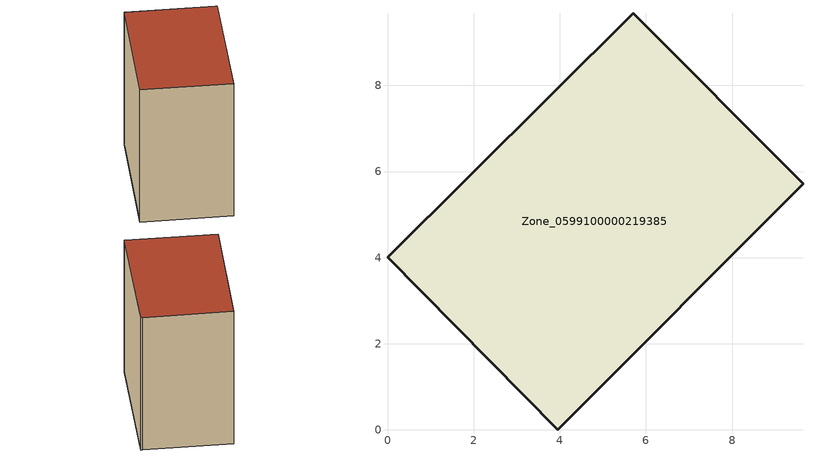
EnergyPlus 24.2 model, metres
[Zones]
Zone_0599100000219385
 floor ground (C_G): 5.7,9.68 9.57,5.8 9.65,5.71 3.95,0 0,4.01 z0.88
 wall outside (C_F): 9.57,5.8 5.7,9.68 0,4.01 3.95,0 9.65,5.71 9.57,5.8 z0.88:10.59
 roof outside (C_R): 9.65,5.71 9.57,5.8 5.7,9.68 0,4.01 3.95,0 z10.59
[BUILDING]
Pand.0599100000219385: North Axis=0; Terrain=City; Loads Convergence Tolerance Value=0.04; Temperature Convergence Tolerance Value=0.4; Solar Distribution=FullExterior; Maximum Number of Warmup Days=25; Minimum Number of Warmup Days=1
[Site:Location]
Rotterdam.The.Hague.AP_ZH_NLD Design_Conditions: Latitude=51.96; Longitude=4.45; Time Zone=1; Elevation=-4.5
[SITE:GROUNDTEMPERATURE:BUILDINGSURFACE]
18, 18, 18, 18, 18, 18, 18, 18, 18, 18, 18, 18
[MATERIAL] Thermal Absorptance=0.9; Solar Absorptance=0.7; Visible Absorptance=0.7
Name | Roughness | Thickness | Conductivity | Density | Specific Heat
G.TI.1946 | MediumSmooth | 0.15 | 1 | 540 | 1210
F.TI.1946 | Rough | 0.3 | 0.857143 | 1920 | 840
R.TI.1946 | MediumRough | 0.2 | 0.1 | 1500 | 1000
[CONSTRUCTION]
C_G: G.TI.1946
C_F: F.TI.1946
C_R: R.TI.1946
[ZONE]
Zone_0599100000219385: Type=1; Multiplier=1; Ceiling Height=Autocalculate; Volume=Autocalculate; Floor Area=autocalculate; Part of Total Floor Area=Yes
[ZONEINFILTRATION:DESIGNFLOWRATE]
Infil_Zone_0599100000219385: Zone or ZoneList or Space or SpaceList=Zone_0599100000219385; Schedule=AlwaysOn; Design Flow Rate Calculation Method=Flow/Area; Flow Rate per Floor Area=0.003; Constant Term Coefficient=1; Temperature Term Coefficient=0; Velocity Term Coefficient=0; Velocity Squared Term Coefficient=0
[HVACTEMPLATE:ZONE:IDEALLOADSAIRSYSTEM]
Zone_0599100000219385: Maximum Heating Supply Air Temperature=50; Minimum Cooling Supply Air Temperature=13; Maximum Heating Supply Air Humidity Ratio=0.0156; Minimum Cooling Supply Air Humidity Ratio=0.0077; Heating Limit=NoLimit; Cooling Limit=NoLimit; Dehumidification Control Type=ConstantSensibleHeatRatio; Cooling Sensible Heat Ratio=0.7; Dehumidification Setpoint=60; Humidification Control Type=None; Humidification Setpoint=30; Outdoor Air Method=None; Outdoor Air Flow Rate per Person=0.00944; Outdoor Air Flow Rate per Zone Floor Area=0; Outdoor Air Flow Rate per Zone=0; Demand Controlled Ventilation Type=None; Outdoor Air Economizer Type=NoEconomizer; Heat Recovery Type=None; Sensible Heat Recovery Effectiveness=0.7; Latent Heat Recovery Effectiveness=0.65
[ZONECONTROL:THERMOSTAT]
ThermostatControl_Zone_0599100000219385: Zone or ZoneList=Zone_0599100000219385; Control Type Schedule=DualSetpointControlType; Control 1=Thermostat_Zone_0599100000219385; Temperature Difference Between Cutout And Setpoint=0
[THERMOSTATSETPOINT:DUALSETPOINT]
Thermostat_Zone_0599100000219385: Heating Setpoint Temperature Schedule=HeatingSetpoint_Zone_0599100000219385; Cooling Setpoint Temperature Schedule=CoolingSetpoint_Zone_0599100000219385
[SCHEDULE:COMPACT]
HeatingSetpoint_Zone_0599100000219385: Through: 12/31, For: AllDays, Until: 24:00, 21
CoolingSetpoint_Zone_0599100000219385: Through: 12/31, For: AllDays, Until: 24:00, 24
DualSetpointControlType: Through: 12/31, For: AllDays, Until: 24:00, 4
AlwaysOn: Through: 12/31, For: AllDays, Until: 24:00, 1
